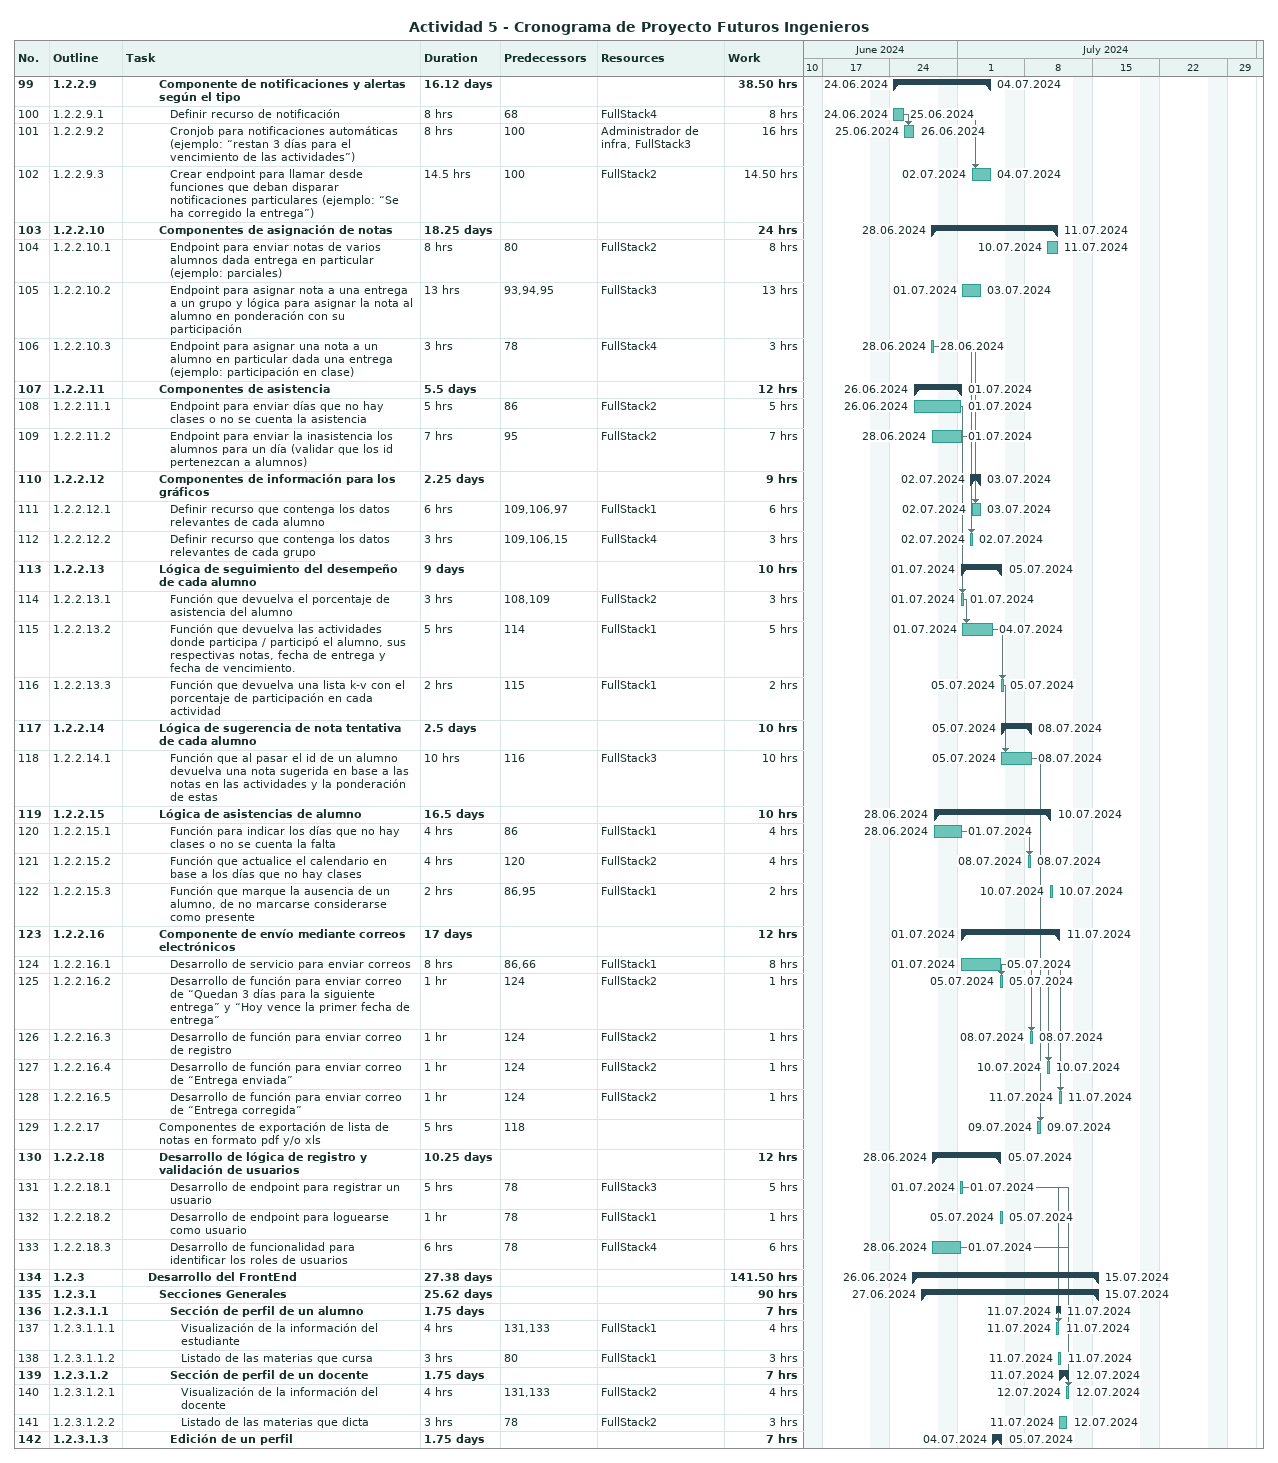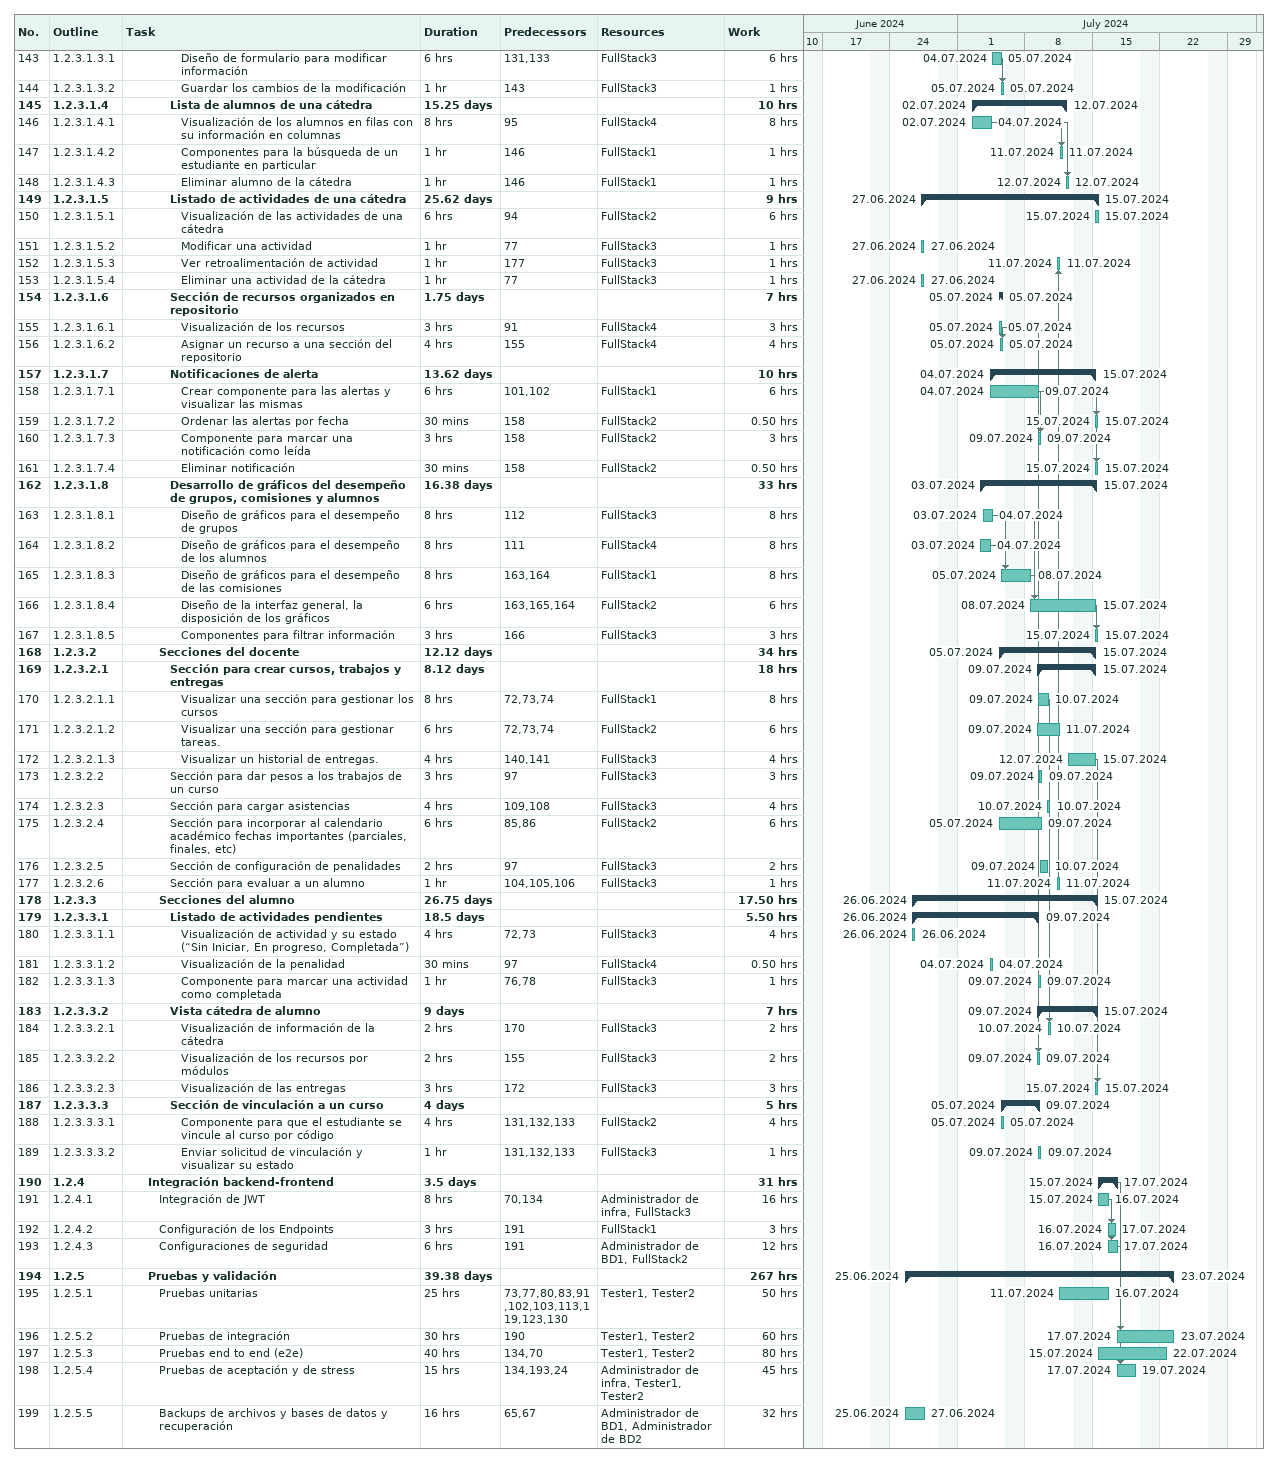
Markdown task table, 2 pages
Actividad 5 - Cronograma de Proyecto Futuros Ingenieros

| ID | WBS | Task | Duration | Start | Finish | Predecessors | Resources | Work (h) |
|---|---|---|---|---|---|---|---|---|
| 99 | 1.2.2.9 | **Componente de notificaciones y alertas según el tipo** | 16.12d | 2024-06-24 | 2024-07-04 |  |  | 38.50 |
| 100 | 1.2.2.9.1 | Definir recurso de notificación | 8h | 2024-06-24 | 2024-06-25 | 68 | FullStack4 | 8 |
| 101 | 1.2.2.9.2 | Cronjob para notificaciones automáticas (ejemplo: “restan 3 días para el vencimiento de las actividades”) | 8h | 2024-06-25 | 2024-06-26 | 100 | Administrador de infra, FullStack3 | 16 |
| 102 | 1.2.2.9.3 | Crear endpoint para llamar desde funciones que deban disparar notificaciones particulares (ejemplo: “Se ha corregido la entrega”) | 14.5h | 2024-07-02 | 2024-07-04 | 100 | FullStack2 | 14.50 |
| 103 | 1.2.2.10 | **Componentes de asignación de notas** | 18.25d | 2024-06-28 | 2024-07-11 |  |  | 24 |
| 104 | 1.2.2.10.1 | Endpoint para enviar notas de varios alumnos dada entrega en particular (ejemplo: parciales) | 8h | 2024-07-10 | 2024-07-11 | 80 | FullStack2 | 8 |
| 105 | 1.2.2.10.2 | Endpoint para asignar nota a una entrega a un grupo y lógica para asignar la nota al alumno en ponderación con su participación | 13h | 2024-07-01 | 2024-07-03 | 93, 94, 95 | FullStack3 | 13 |
| 106 | 1.2.2.10.3 | Endpoint para asignar una nota a un alumno en particular dada una entrega (ejemplo: participación en clase) | 3h | 2024-06-28 | 2024-06-28 | 78 | FullStack4 | 3 |
| 107 | 1.2.2.11 | **Componentes de asistencia** | 5.5d | 2024-06-26 | 2024-07-01 |  |  | 12 |
| 108 | 1.2.2.11.1 | Endpoint para enviar días que no hay clases o no se cuenta la asistencia | 5h | 2024-06-26 | 2024-07-01 | 86 | FullStack2 | 5 |
| 109 | 1.2.2.11.2 | Endpoint para enviar la inasistencia los alumnos para un día (validar que los id pertenezcan a alumnos) | 7h | 2024-06-28 | 2024-07-01 | 95 | FullStack2 | 7 |
| 110 | 1.2.2.12 | **Componentes de información para los gráficos** | 2.25d | 2024-07-02 | 2024-07-03 |  |  | 9 |
| 111 | 1.2.2.12.1 | Definir recurso que contenga los datos relevantes de cada alumno | 6h | 2024-07-02 | 2024-07-03 | 109, 106, 97 | FullStack1 | 6 |
| 112 | 1.2.2.12.2 | Definir recurso que contenga los datos relevantes de cada grupo | 3h | 2024-07-02 | 2024-07-02 | 109, 106, 15 | FullStack4 | 3 |
| 113 | 1.2.2.13 | **Lógica de seguimiento del desempeño de cada alumno** | 9d | 2024-07-01 | 2024-07-05 |  |  | 10 |
| 114 | 1.2.2.13.1 | Función que devuelva el porcentaje de asistencia del alumno | 3h | 2024-07-01 | 2024-07-01 | 108, 109 | FullStack2 | 3 |
| 115 | 1.2.2.13.2 | Función que devuelva las actividades donde participa / participó el alumno, sus respectivas notas, fecha de entrega y fecha de vencimiento. | 5h | 2024-07-01 | 2024-07-04 | 114 | FullStack1 | 5 |
| 116 | 1.2.2.13.3 | Función que devuelva una lista k-v con el porcentaje de participación en cada actividad | 2h | 2024-07-05 | 2024-07-05 | 115 | FullStack1 | 2 |
| 117 | 1.2.2.14 | **Lógica de sugerencia de nota tentativa de cada alumno** | 2.5d | 2024-07-05 | 2024-07-08 |  |  | 10 |
| 118 | 1.2.2.14.1 | Función que al pasar el id de un alumno devuelva una nota sugerida en base a las notas en las actividades y la ponderación de estas | 10h | 2024-07-05 | 2024-07-08 | 116 | FullStack3 | 10 |
| 119 | 1.2.2.15 | **Lógica de asistencias de alumno** | 16.5d | 2024-06-28 | 2024-07-10 |  |  | 10 |
| 120 | 1.2.2.15.1 | Función para indicar los días que no hay clases o no se cuenta la falta | 4h | 2024-06-28 | 2024-07-01 | 86 | FullStack1 | 4 |
| 121 | 1.2.2.15.2 | Función que actualice el calendario en base a los días que no hay clases | 4h | 2024-07-08 | 2024-07-08 | 120 | FullStack2 | 4 |
| 122 | 1.2.2.15.3 | Función que marque la ausencia de un alumno, de no marcarse considerarse como presente | 2h | 2024-07-10 | 2024-07-10 | 86, 95 | FullStack1 | 2 |
| 123 | 1.2.2.16 | **Componente de envío mediante correos electrónicos** | 17d | 2024-07-01 | 2024-07-11 |  |  | 12 |
| 124 | 1.2.2.16.1 | Desarrollo de servicio para enviar correos | 8h | 2024-07-01 | 2024-07-05 | 86, 66 | FullStack1 | 8 |
| 125 | 1.2.2.16.2 | Desarrollo de función para enviar correo de “Quedan 3 días para la siguiente entrega” y “Hoy vence la primer fecha de entrega” | 1h | 2024-07-05 | 2024-07-05 | 124 | FullStack2 | 1 |
| 126 | 1.2.2.16.3 | Desarrollo de función para enviar correo de registro | 1h | 2024-07-08 | 2024-07-08 | 124 | FullStack2 | 1 |
| 127 | 1.2.2.16.4 | Desarrollo de función para enviar correo de “Entrega enviada” | 1h | 2024-07-10 | 2024-07-10 | 124 | FullStack2 | 1 |
| 128 | 1.2.2.16.5 | Desarrollo de función para enviar correo de “Entrega corregida” | 1h | 2024-07-11 | 2024-07-11 | 124 | FullStack2 | 1 |
| 129 | 1.2.2.17 | Componentes de exportación de lista de notas en formato pdf y/o xls | 5h | 2024-07-09 | 2024-07-09 | 118 |  |  |
| 130 | 1.2.2.18 | **Desarrollo de lógica de registro y validación de usuarios** | 10.25d | 2024-06-28 | 2024-07-05 |  |  | 12 |
| 131 | 1.2.2.18.1 | Desarrollo de endpoint para registrar un usuario | 5h | 2024-07-01 | 2024-07-01 | 78 | FullStack3 | 5 |
| 132 | 1.2.2.18.2 | Desarrollo de endpoint para loguearse como usuario | 1h | 2024-07-05 | 2024-07-05 | 78 | FullStack1 | 1 |
| 133 | 1.2.2.18.3 | Desarrollo de funcionalidad para identificar los roles de usuarios | 6h | 2024-06-28 | 2024-07-01 | 78 | FullStack4 | 6 |
| 134 | 1.2.3 | **Desarrollo del FrontEnd** | 27.38d | 2024-06-26 | 2024-07-15 |  |  | 141.50 |
| 135 | 1.2.3.1 | **Secciones Generales** | 25.62d | 2024-06-27 | 2024-07-15 |  |  | 90 |
| 136 | 1.2.3.1.1 | **Sección de perfil de un alumno** | 1.75d | 2024-07-11 | 2024-07-11 |  |  | 7 |
| 137 | 1.2.3.1.1.1 | Visualización de la información del estudiante | 4h | 2024-07-11 | 2024-07-11 | 131, 133 | FullStack1 | 4 |
| 138 | 1.2.3.1.1.2 | Listado de las materias que cursa | 3h | 2024-07-11 | 2024-07-11 | 80 | FullStack1 | 3 |
| 139 | 1.2.3.1.2 | **Sección de perfil de un docente** | 1.75d | 2024-07-11 | 2024-07-12 |  |  | 7 |
| 140 | 1.2.3.1.2.1 | Visualización de la información del docente | 4h | 2024-07-12 | 2024-07-12 | 131, 133 | FullStack2 | 4 |
| 141 | 1.2.3.1.2.2 | Listado de las materias que dicta | 3h | 2024-07-11 | 2024-07-12 | 78 | FullStack2 | 3 |
| 142 | 1.2.3.1.3 | **Edición de un perfil** | 1.75d | 2024-07-04 | 2024-07-05 |  |  | 7 |
| 143 | 1.2.3.1.3.1 | Diseño de formulario para modificar información | 6h | 2024-07-04 | 2024-07-05 | 131, 133 | FullStack3 | 6 |
| 144 | 1.2.3.1.3.2 | Guardar los cambios de la modificación | 1h | 2024-07-05 | 2024-07-05 | 143 | FullStack3 | 1 |
| 145 | 1.2.3.1.4 | **Lista de alumnos de una cátedra** | 15.25d | 2024-07-02 | 2024-07-12 |  |  | 10 |
| 146 | 1.2.3.1.4.1 | Visualización de los alumnos en filas con su información en columnas | 8h | 2024-07-02 | 2024-07-04 | 95 | FullStack4 | 8 |
| 147 | 1.2.3.1.4.2 | Componentes para la búsqueda de un estudiante en particular | 1h | 2024-07-11 | 2024-07-11 | 146 | FullStack1 | 1 |
| 148 | 1.2.3.1.4.3 | Eliminar alumno de la cátedra | 1h | 2024-07-12 | 2024-07-12 | 146 | FullStack1 | 1 |
| 149 | 1.2.3.1.5 | **Listado de actividades de una cátedra** | 25.62d | 2024-06-27 | 2024-07-15 |  |  | 9 |
| 150 | 1.2.3.1.5.1 | Visualización de las actividades de una cátedra | 6h | 2024-07-15 | 2024-07-15 | 94 | FullStack2 | 6 |
| 151 | 1.2.3.1.5.2 | Modificar una actividad | 1h | 2024-06-27 | 2024-06-27 | 77 | FullStack3 | 1 |
| 152 | 1.2.3.1.5.3 | Ver retroalimentación de actividad | 1h | 2024-07-11 | 2024-07-11 | 177 | FullStack3 | 1 |
| 153 | 1.2.3.1.5.4 | Eliminar una actividad de la cátedra | 1h | 2024-06-27 | 2024-06-27 | 77 | FullStack3 | 1 |
| 154 | 1.2.3.1.6 | **Sección de recursos organizados en repositorio** | 1.75d | 2024-07-05 | 2024-07-05 |  |  | 7 |
| 155 | 1.2.3.1.6.1 | Visualización de los recursos | 3h | 2024-07-05 | 2024-07-05 | 91 | FullStack4 | 3 |
| 156 | 1.2.3.1.6.2 | Asignar un recurso a una sección del repositorio | 4h | 2024-07-05 | 2024-07-05 | 155 | FullStack4 | 4 |
| 157 | 1.2.3.1.7 | **Notificaciones de alerta** | 13.62d | 2024-07-04 | 2024-07-15 |  |  | 10 |
| 158 | 1.2.3.1.7.1 | Crear componente para las alertas y visualizar las mismas | 6h | 2024-07-04 | 2024-07-09 | 101, 102 | FullStack1 | 6 |
| 159 | 1.2.3.1.7.2 | Ordenar las alertas por fecha | 30min | 2024-07-15 | 2024-07-15 | 158 | FullStack2 | 0.50 |
| 160 | 1.2.3.1.7.3 | Componente para marcar una notificación como leída | 3h | 2024-07-09 | 2024-07-09 | 158 | FullStack2 | 3 |
| 161 | 1.2.3.1.7.4 | Eliminar notificación | 30min | 2024-07-15 | 2024-07-15 | 158 | FullStack2 | 0.50 |
| 162 | 1.2.3.1.8 | **Desarrollo de gráficos del desempeño de grupos, comisiones y alumnos** | 16.38d | 2024-07-03 | 2024-07-15 |  |  | 33 |
| 163 | 1.2.3.1.8.1 | Diseño de gráficos para el desempeño de grupos | 8h | 2024-07-03 | 2024-07-04 | 112 | FullStack3 | 8 |
| 164 | 1.2.3.1.8.2 | Diseño de gráficos para el desempeño de los alumnos | 8h | 2024-07-03 | 2024-07-04 | 111 | FullStack4 | 8 |
| 165 | 1.2.3.1.8.3 | Diseño de gráficos para el desempeño de las comisiones | 8h | 2024-07-05 | 2024-07-08 | 163, 164 | FullStack1 | 8 |
| 166 | 1.2.3.1.8.4 | Diseño de la interfaz general, la disposición de los gráficos | 6h | 2024-07-08 | 2024-07-15 | 163, 165, 164 | FullStack2 | 6 |
| 167 | 1.2.3.1.8.5 | Componentes para filtrar información | 3h | 2024-07-15 | 2024-07-15 | 166 | FullStack3 | 3 |
| 168 | 1.2.3.2 | **Secciones del docente** | 12.12d | 2024-07-05 | 2024-07-15 |  |  | 34 |
| 169 | 1.2.3.2.1 | **Sección para crear cursos, trabajos y entregas** | 8.12d | 2024-07-09 | 2024-07-15 |  |  | 18 |
| 170 | 1.2.3.2.1.1 | Visualizar una sección para gestionar los cursos | 8h | 2024-07-09 | 2024-07-10 | 72, 73, 74 | FullStack1 | 8 |
| 171 | 1.2.3.2.1.2 | Visualizar una sección para gestionar tareas. | 6h | 2024-07-09 | 2024-07-11 | 72, 73, 74 | FullStack2 | 6 |
| 172 | 1.2.3.2.1.3 | Visualizar un historial de entregas. | 4h | 2024-07-12 | 2024-07-15 | 140, 141 | FullStack3 | 4 |
| 173 | 1.2.3.2.2 | Sección para dar pesos a los trabajos de un curso | 3h | 2024-07-09 | 2024-07-09 | 97 | FullStack3 | 3 |
| 174 | 1.2.3.2.3 | Sección para cargar asistencias | 4h | 2024-07-10 | 2024-07-10 | 109, 108 | FullStack3 | 4 |
| 175 | 1.2.3.2.4 | Sección para incorporar al calendario académico fechas importantes (parciales, finales, etc) | 6h | 2024-07-05 | 2024-07-09 | 85, 86 | FullStack2 | 6 |
| 176 | 1.2.3.2.5 | Sección de configuración de penalidades | 2h | 2024-07-09 | 2024-07-10 | 97 | FullStack3 | 2 |
| 177 | 1.2.3.2.6 | Sección para evaluar a un alumno | 1h | 2024-07-11 | 2024-07-11 | 104, 105, 106 | FullStack3 | 1 |
| 178 | 1.2.3.3 | **Secciones del alumno** | 26.75d | 2024-06-26 | 2024-07-15 |  |  | 17.50 |
| 179 | 1.2.3.3.1 | **Listado de actividades pendientes** | 18.5d | 2024-06-26 | 2024-07-09 |  |  | 5.50 |
| 180 | 1.2.3.3.1.1 | Visualización de actividad y su estado (“Sin Iniciar, En progreso, Completada”) | 4h | 2024-06-26 | 2024-06-26 | 72, 73 | FullStack3 | 4 |
| 181 | 1.2.3.3.1.2 | Visualización de la penalidad | 30min | 2024-07-04 | 2024-07-04 | 97 | FullStack4 | 0.50 |
| 182 | 1.2.3.3.1.3 | Componente para marcar una actividad como completada | 1h | 2024-07-09 | 2024-07-09 | 76, 78 | FullStack3 | 1 |
| 183 | 1.2.3.3.2 | **Vista cátedra de alumno** | 9d | 2024-07-09 | 2024-07-15 |  |  | 7 |
| 184 | 1.2.3.3.2.1 | Visualización de información de la cátedra | 2h | 2024-07-10 | 2024-07-10 | 170 | FullStack3 | 2 |
| 185 | 1.2.3.3.2.2 | Visualización de los recursos por módulos | 2h | 2024-07-09 | 2024-07-09 | 155 | FullStack3 | 2 |
| 186 | 1.2.3.3.2.3 | Visualización de las entregas | 3h | 2024-07-15 | 2024-07-15 | 172 | FullStack3 | 3 |
| 187 | 1.2.3.3.3 | **Sección de vinculación a un curso** | 4d | 2024-07-05 | 2024-07-09 |  |  | 5 |
| 188 | 1.2.3.3.3.1 | Componente para que el estudiante se vincule al curso por código | 4h | 2024-07-05 | 2024-07-05 | 131, 132, 133 | FullStack2 | 4 |
| 189 | 1.2.3.3.3.2 | Enviar solicitud de vinculación y visualizar su estado | 1h | 2024-07-09 | 2024-07-09 | 131, 132, 133 | FullStack3 | 1 |
| 190 | 1.2.4 | **Integración backend-frontend** | 3.5d | 2024-07-15 | 2024-07-17 |  |  | 31 |
| 191 | 1.2.4.1 | Integración de JWT | 8h | 2024-07-15 | 2024-07-16 | 70, 134 | Administrador de infra, FullStack3 | 16 |
| 192 | 1.2.4.2 | Configuración de los Endpoints | 3h | 2024-07-16 | 2024-07-17 | 191 | FullStack1 | 3 |
| 193 | 1.2.4.3 | Configuraciones de seguridad | 6h | 2024-07-16 | 2024-07-17 | 191 | Administrador de BD1, FullStack2 | 12 |
| 194 | 1.2.5 | **Pruebas y validación** | 39.38d | 2024-06-25 | 2024-07-23 |  |  | 267 |
| 195 | 1.2.5.1 | Pruebas unitarias | 25h | 2024-07-11 | 2024-07-16 | 73, 77, 80, 83, 91, 102, 103, 113, 119, 123, 130 | Tester1, Tester2 | 50 |
| 196 | 1.2.5.2 | Pruebas de integración | 30h | 2024-07-17 | 2024-07-23 | 190 | Tester1, Tester2 | 60 |
| 197 | 1.2.5.3 | Pruebas end to end (e2e) | 40h | 2024-07-15 | 2024-07-22 | 134, 70 | Tester1, Tester2 | 80 |
| 198 | 1.2.5.4 | Pruebas de aceptación y de stress | 15h | 2024-07-17 | 2024-07-19 | 134, 193, 24 | Administrador de infra, Tester1, Tester2 | 45 |
| 199 | 1.2.5.5 | Backups de archivos y bases de datos y recuperación | 16h | 2024-06-25 | 2024-06-27 | 65, 67 | Administrador de BD1, Administrador de BD2 | 32 |
